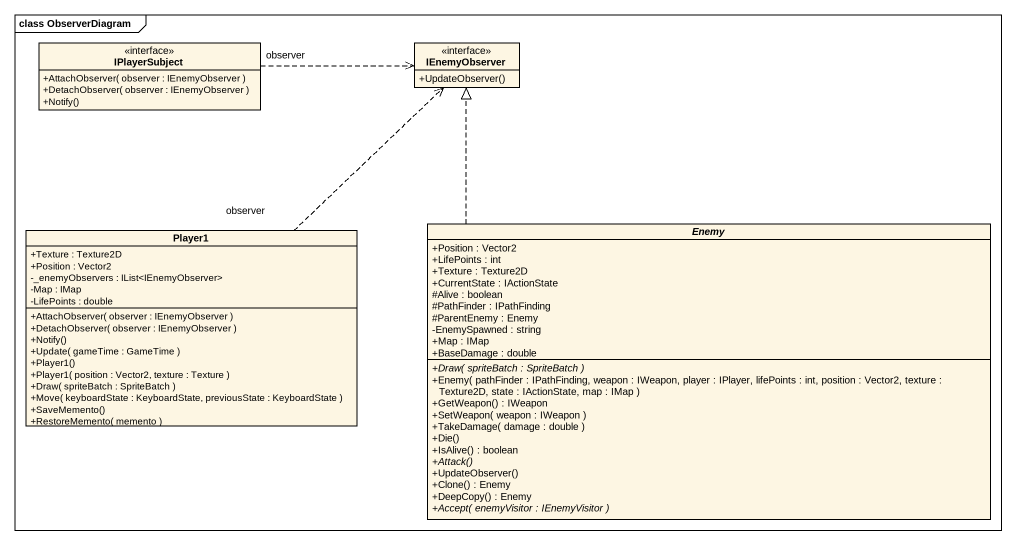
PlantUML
@startuml
mainframe class ObserverDiagram
hide circle
hide empty members
skinparam classAttributeIconSize 0
interface IPlayerSubject {
  +AttachObserver( observer : IEnemyObserver )
  +DetachObserver( observer : IEnemyObserver )
  +Notify()
}
interface IEnemyObserver {
  +UpdateObserver()
}
class Player1 {
  +Texture : Texture2D
  +Position : Vector2
  -_enemyObservers : IList<IEnemyObserver>
  -Map : IMap
  -LifePoints : double
  +AttachObserver( observer : IEnemyObserver )
  +DetachObserver( observer : IEnemyObserver )
  +Notify()
  +Update( gameTime : GameTime )
  +Player1()
  +Player1( position : Vector2, texture : Texture )
  +Draw( spriteBatch : SpriteBatch )
  +Move( keyboardState : KeyboardState, previousState : KeyboardState )
  +SaveMemento()
  +RestoreMemento( memento )
}
abstract class Enemy {
  +Position : Vector2
  +LifePoints : int
  +Texture : Texture2D
  +CurrentState : IActionState
  #Alive : boolean
  #PathFinder : IPathFinding
  #ParentEnemy : Enemy
  -EnemySpawned : string
  +Map : IMap
  +BaseDamage : double
  {abstract} +Draw( spriteBatch : SpriteBatch )
  +Enemy( pathFinder : IPathFinding, weapon : IWeapon, player : IPlayer, lifePoints : int, position : Vector2, texture : Texture2D, state : IActionState, map : IMap )
  +GetWeapon() : IWeapon
  +SetWeapon( weapon : IWeapon )
  +TakeDamage( damage : double )
  +Die()
  +IsAlive() : boolean
  {abstract} +Attack()
  +UpdateObserver()
  +Clone() : Enemy
  +DeepCopy() : Enemy
  {abstract} +Accept( enemyVisitor : IEnemyVisitor )
}
IPlayerSubject .right.> IEnemyObserver : observer
Player1 .up.> IEnemyObserver : observer
Enemy .up.|> IEnemyObserver
@enduml
